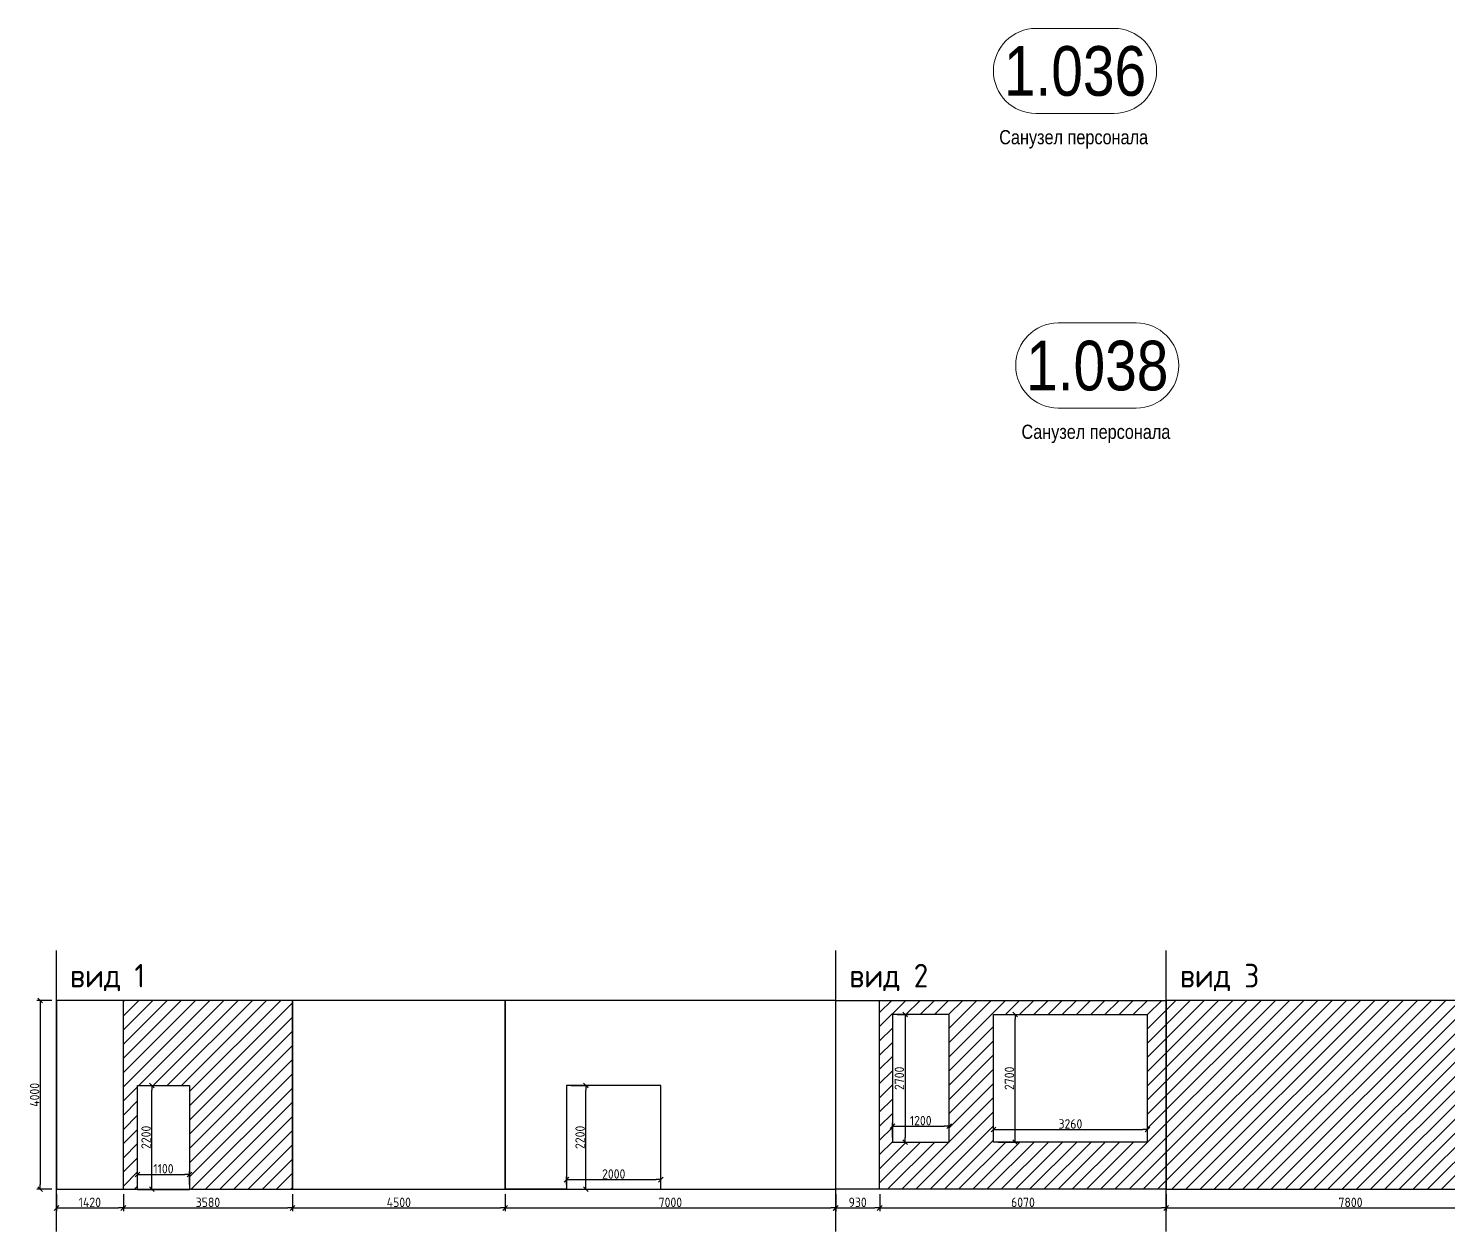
# Model space of a CAD drawing. Header units: millimetres. Extents: x -24360 to 609566, y -391049 to 148426.
# Drawn here: x 244249 to 274319, y -195480 to -170001 of the extents above; entities that cross this region are included whole.
import ezdxf
from ezdxf.enums import TextEntityAlignment as Align

# ---------------------------------------------------------------- set-up
doc = ezdxf.new("R2010")
doc.units = ezdxf.units.MM
doc.layers.get('Defpoints').update_dxf_attribs({"color": 140})
for name, color, linetype, lineweight in [('АР_Area', 5, 'Continuous', 5), ('осново', 7, 'Continuous', 30), ('Штриховка', 7, 'Continuous', 30)]:
    doc.layers.add(name, color=color, linetype=linetype, lineweight=lineweight)
doc.styles.add('style1', font='ARIALN.TTF')
doc.styles.add('СПДС', font='isocpeur.ttf', dxfattribs={"width": 0.9})
doc.dimstyles.new('Размера А3', dxfattribs={"dimtxt": 200, "dimasz": 100, "dimexe": 70, "dimexo": 100, "dimgap": 20, "dimtad": 1, "dimdec": 0, "dimrnd": 10, "dimzin": 0, "dimdsep": 46, "dimtxsty": 'СПДС', "dimblk": 'ARROWHEAD_6', "dimcen": 1, "dimclrd": 256, "dimclre": 256, "dimclrt": 256, "dimazin": 0, "dimtfac": 1, "dimtdec": 0, "dimtmove": 2, "dimatfit": 3, "dimfxl": 1, "dimtolj": 1, "dimtzin": 0, "dimarcsym": 0})

# ---------------------------------------------------------------- blocks, each defined once
blk = doc.blocks.new('MOK-МаркаПом_овал_ареал')
for p, q in [((-2.75, 3), (2.75, 3)), ((-2.75, -3), (2.75, -3))]:
    blk.add_line(p, q)
for centre, radius, start, end in [((-2.75, 0), 3, 90, 270), ((2.75, 0), 3, 270, 90), ((-3.75, 0), 3.5, 0, 0.001)]:
    blk.add_arc(centre, radius, start, end)
at = {"color": 0, "style": 'style1'}
blk.add_attdef('АР-ПОМЕЩЕНИЕ:НОМЕР', text='', height=3.5, dxfattribs=at).set_placement((0, 0), align=Align.MIDDLE)
blk = doc.blocks.new('ARROWHEAD_6')
at = {"color": 0, "linetype": 'Continuous'}
for p, q in [((0, 0), (-1, 0)), ((-0.5, -0.5), (0.5, 0.5))]:
    blk.add_line(p, q, dxfattribs=at)
blk = doc.blocks.new('*D685')
at = {"lineweight": -2, "transparency": 16777216}
for p, q in [((244842, -194684), (244842, -195050)), ((246259, -194684), (246259, -195050)), ((244942, -194980), (246159, -194980))]:
    blk.add_line(p, q, dxfattribs=at)
at = {"layer": 'Defpoints', "color": 0, "lineweight": 15, "transparency": 16777216}
for p in [(244842, -194584), (246259, -194584), (246259, -194980)]:
    blk.add_point(p, dxfattribs=at)
at = {"lineweight": -2, "transparency": 16777216, "xscale": 100, "yscale": 100, "zscale": 100, "rotation": 180}
blk.add_blockref('ARROWHEAD_6', (244842, -194980), dxfattribs=at)
at = {"lineweight": -2, "transparency": 16777216, "xscale": 100, "yscale": 100, "zscale": 100}
blk.add_blockref('ARROWHEAD_6', (246259, -194980), dxfattribs=at)
at = {"transparency": 16777216, "insert": (245550, -194860), "char_height": 200, "attachment_point": 5, "style": 'СПДС'}
blk.add_mtext('\\A1;1420', dxfattribs=at)
blk = doc.blocks.new('*D686')
at = {"lineweight": -2, "transparency": 16777216}
for p, q in [((246259, -194691), (246259, -195050)), ((249842, -194691), (249842, -195050)), ((246359, -194980), (249742, -194980))]:
    blk.add_line(p, q, dxfattribs=at)
at = {"layer": 'Defpoints', "color": 0, "lineweight": 15, "transparency": 16777216}
for p in [(246259, -194591), (249842, -194591), (249842, -194980)]:
    blk.add_point(p, dxfattribs=at)
at = {"lineweight": -2, "transparency": 16777216, "xscale": 100, "yscale": 100, "zscale": 100, "rotation": 180}
blk.add_blockref('ARROWHEAD_6', (246259, -194980), dxfattribs=at)
at = {"lineweight": -2, "transparency": 16777216, "xscale": 100, "yscale": 100, "zscale": 100}
blk.add_blockref('ARROWHEAD_6', (249842, -194980), dxfattribs=at)
at = {"transparency": 16777216, "insert": (248050, -194860), "char_height": 200, "attachment_point": 5, "style": 'СПДС'}
blk.add_mtext('\\A1;3580', dxfattribs=at)
blk = doc.blocks.new('*D687')
at = {"lineweight": -2, "transparency": 16777216}
for p, q in [((249842, -194684), (249842, -195050)), ((254342, -194684), (254342, -195050)), ((249942, -194980), (254242, -194980))]:
    blk.add_line(p, q, dxfattribs=at)
at = {"layer": 'Defpoints', "color": 0, "lineweight": 15, "transparency": 16777216}
for p in [(249842, -194584), (254342, -194584), (254342, -194980)]:
    blk.add_point(p, dxfattribs=at)
at = {"lineweight": -2, "transparency": 16777216, "xscale": 100, "yscale": 100, "zscale": 100, "rotation": 180}
blk.add_blockref('ARROWHEAD_6', (249842, -194980), dxfattribs=at)
at = {"lineweight": -2, "transparency": 16777216, "xscale": 100, "yscale": 100, "zscale": 100}
blk.add_blockref('ARROWHEAD_6', (254342, -194980), dxfattribs=at)
at = {"transparency": 16777216, "insert": (252092, -194860), "char_height": 200, "attachment_point": 5, "style": 'СПДС'}
blk.add_mtext('\\A1;4500', dxfattribs=at)
blk = doc.blocks.new('*D688')
at = {"lineweight": -2, "transparency": 16777216}
for p, q in [((246559, -194493), (246559, -194200)), ((247659, -194484), (247659, -194200)), ((246659, -194270), (247559, -194270))]:
    blk.add_line(p, q, dxfattribs=at)
at = {"layer": 'Defpoints', "color": 0, "lineweight": 15, "transparency": 16777216}
for p in [(247659, -194270), (246559, -194593), (247659, -194584)]:
    blk.add_point(p, dxfattribs=at)
at = {"lineweight": -2, "transparency": 16777216, "xscale": 100, "yscale": 100, "zscale": 100, "rotation": 180}
blk.add_blockref('ARROWHEAD_6', (246559, -194270), dxfattribs=at)
at = {"lineweight": -2, "transparency": 16777216, "xscale": 100, "yscale": 100, "zscale": 100}
blk.add_blockref('ARROWHEAD_6', (247659, -194270), dxfattribs=at)
at = {"transparency": 16777216, "insert": (247109, -194150), "char_height": 200, "attachment_point": 5, "style": 'СПДС'}
blk.add_mtext('\\A1;1100', dxfattribs=at)
blk = doc.blocks.new('*D689')
at = {"lineweight": -2, "transparency": 16777216}
for p, q in [((246659, -192384), (246930, -192384)), ((246860, -194484), (246860, -192484)), ((246659, -194584), (246930, -194584))]:
    blk.add_line(p, q, dxfattribs=at)
at = {"layer": 'Defpoints', "color": 0, "lineweight": 15, "transparency": 16777216}
for p in [(246559, -192384), (246860, -192384), (246559, -194584)]:
    blk.add_point(p, dxfattribs=at)
at = {"lineweight": -2, "transparency": 16777216, "xscale": 100, "yscale": 100, "zscale": 100}
for p, rotation in [((246860, -192384), 90), ((246860, -194584), 270)]:
    blk.add_blockref('ARROWHEAD_6', p, dxfattribs=dict(at, rotation=rotation))
at = {"transparency": 16777216, "insert": (246740, -193484), "char_height": 200, "attachment_point": 5, "rotation": 90, "style": 'СПДС'}
blk.add_mtext('\\A1;2200', dxfattribs=at)
blk = doc.blocks.new('*D690')
at = {"lineweight": -2, "transparency": 16777216}
for p, q in [((244742, -190584), (244430, -190584)), ((244500, -190684), (244500, -194484)), ((244742, -194584), (244430, -194584))]:
    blk.add_line(p, q, dxfattribs=at)
at = {"layer": 'Defpoints', "color": 0, "lineweight": 15, "transparency": 16777216}
for p in [(244842, -190584), (244500, -194584), (244842, -194584)]:
    blk.add_point(p, dxfattribs=at)
at = {"lineweight": -2, "transparency": 16777216, "xscale": 100, "yscale": 100, "zscale": 100}
for p, rotation in [((244500, -190584), 90), ((244500, -194584), 270)]:
    blk.add_blockref('ARROWHEAD_6', p, dxfattribs=dict(at, rotation=rotation))
at = {"transparency": 16777216, "insert": (244380, -192584), "char_height": 200, "attachment_point": 5, "rotation": 90, "style": 'СПДС'}
blk.add_mtext('\\A1;4000', dxfattribs=at)
blk = doc.blocks.new('*D691')
at = {"lineweight": -2, "transparency": 16777216}
for p, q in [((254341.5023, -194720), (254341.5023, -195050)), ((261341.5023, -194720), (261341.5023, -195050)), ((254441.5023, -194980), (261241.5023, -194980))]:
    blk.add_line(p, q, dxfattribs=at)
at = {"layer": 'Defpoints', "color": 0, "lineweight": 15, "transparency": 16777216}
for p in [(254341.5023, -194620), (261341.5023, -194620), (261341.5023, -194980)]:
    blk.add_point(p, dxfattribs=at)
at = {"lineweight": -2, "transparency": 16777216, "xscale": 100, "yscale": 100, "zscale": 100, "rotation": 180}
blk.add_blockref('ARROWHEAD_6', (254341.5023, -194980), dxfattribs=at)
at = {"lineweight": -2, "transparency": 16777216, "xscale": 100, "yscale": 100, "zscale": 100}
blk.add_blockref('ARROWHEAD_6', (261341.5023, -194980), dxfattribs=at)
at = {"transparency": 16777216, "insert": (257841.5023, -194860), "char_height": 200, "attachment_point": 5, "style": 'СПДС'}
blk.add_mtext('\\A1;7000', dxfattribs=at)
blk = doc.blocks.new('*D692')
at = {"lineweight": -2, "transparency": 16777216}
for p, q in [((255642, -194484), (255642, -194310)), ((255742, -194380), (257542, -194380)), ((257642, -194484), (257642, -194310))]:
    blk.add_line(p, q, dxfattribs=at)
at = {"layer": 'Defpoints', "color": 0, "lineweight": 15, "transparency": 16777216}
for p in [(257642, -194380), (255642, -194584), (257642, -194584)]:
    blk.add_point(p, dxfattribs=at)
at = {"lineweight": -2, "transparency": 16777216, "xscale": 100, "yscale": 100, "zscale": 100, "rotation": 180}
blk.add_blockref('ARROWHEAD_6', (255642, -194380), dxfattribs=at)
at = {"lineweight": -2, "transparency": 16777216, "xscale": 100, "yscale": 100, "zscale": 100}
blk.add_blockref('ARROWHEAD_6', (257642, -194380), dxfattribs=at)
at = {"transparency": 16777216, "insert": (256642, -194260), "char_height": 200, "attachment_point": 5, "style": 'СПДС'}
blk.add_mtext('\\A1;2000', dxfattribs=at)
blk = doc.blocks.new('*D693')
at = {"lineweight": -2, "transparency": 16777216}
for p, q in [((255742, -192384), (256120, -192384)), ((256050, -194484), (256050, -192484)), ((255742, -194584), (256120, -194584))]:
    blk.add_line(p, q, dxfattribs=at)
at = {"layer": 'Defpoints', "color": 0, "lineweight": 15, "transparency": 16777216}
for p in [(255642, -192384), (256050, -192384), (255642, -194584)]:
    blk.add_point(p, dxfattribs=at)
at = {"lineweight": -2, "transparency": 16777216, "xscale": 100, "yscale": 100, "zscale": 100}
for p, rotation in [((256050, -192384), 90), ((256050, -194584), 270)]:
    blk.add_blockref('ARROWHEAD_6', p, dxfattribs=dict(at, rotation=rotation))
at = {"transparency": 16777216, "insert": (255930, -193484), "char_height": 200, "attachment_point": 5, "rotation": 90, "style": 'СПДС'}
blk.add_mtext('\\A1;2200', dxfattribs=at)
blk = doc.blocks.new('*D694')
at = {"lineweight": -2, "transparency": 16777216}
for p, q in [((261342, -194684), (261342, -195050)), ((262273, -194684), (262273, -195050)), ((261442, -194980), (262173, -194980))]:
    blk.add_line(p, q, dxfattribs=at)
at = {"layer": 'Defpoints', "color": 0, "lineweight": 15, "transparency": 16777216}
for p in [(261342, -194584), (262273, -194584), (262273, -194980)]:
    blk.add_point(p, dxfattribs=at)
at = {"lineweight": -2, "transparency": 16777216, "xscale": 100, "yscale": 100, "zscale": 100, "rotation": 180}
blk.add_blockref('ARROWHEAD_6', (261342, -194980), dxfattribs=at)
at = {"lineweight": -2, "transparency": 16777216, "xscale": 100, "yscale": 100, "zscale": 100}
blk.add_blockref('ARROWHEAD_6', (262273, -194980), dxfattribs=at)
at = {"transparency": 16777216, "insert": (261807, -194860), "char_height": 200, "attachment_point": 5, "style": 'СПДС'}
blk.add_mtext('\\A1;930', dxfattribs=at)
blk = doc.blocks.new('*D695')
at = {"lineweight": -2, "transparency": 16777216}
for p, q in [((262273, -194684), (262273, -195050)), ((268342, -194684), (268342, -195050)), ((262373, -194980), (268242, -194980))]:
    blk.add_line(p, q, dxfattribs=at)
at = {"layer": 'Defpoints', "color": 0, "lineweight": 15, "transparency": 16777216}
for p in [(262273, -194584), (268342, -194584), (268342, -194980)]:
    blk.add_point(p, dxfattribs=at)
at = {"lineweight": -2, "transparency": 16777216, "xscale": 100, "yscale": 100, "zscale": 100, "rotation": 180}
blk.add_blockref('ARROWHEAD_6', (262273, -194980), dxfattribs=at)
at = {"lineweight": -2, "transparency": 16777216, "xscale": 100, "yscale": 100, "zscale": 100}
blk.add_blockref('ARROWHEAD_6', (268342, -194980), dxfattribs=at)
at = {"transparency": 16777216, "insert": (265307, -194860), "char_height": 200, "attachment_point": 5, "style": 'СПДС'}
blk.add_mtext('\\A1;6070', dxfattribs=at)
blk = doc.blocks.new('*D696')
at = {"lineweight": -2, "transparency": 16777216}
for p, q in [((262542, -193484), (262542, -193180)), ((262642, -193250), (263642, -193250)), ((263742, -193484), (263742, -193180))]:
    blk.add_line(p, q, dxfattribs=at)
at = {"layer": 'Defpoints', "color": 0, "lineweight": 15, "transparency": 16777216}
for p in [(263742, -193250), (262542, -193584), (263742, -193584)]:
    blk.add_point(p, dxfattribs=at)
at = {"lineweight": -2, "transparency": 16777216, "xscale": 100, "yscale": 100, "zscale": 100, "rotation": 180}
blk.add_blockref('ARROWHEAD_6', (262542, -193250), dxfattribs=at)
at = {"lineweight": -2, "transparency": 16777216, "xscale": 100, "yscale": 100, "zscale": 100}
blk.add_blockref('ARROWHEAD_6', (263742, -193250), dxfattribs=at)
at = {"transparency": 16777216, "insert": (263142, -193130), "char_height": 200, "attachment_point": 5, "style": 'СПДС'}
blk.add_mtext('\\A1;1200', dxfattribs=at)
blk = doc.blocks.new('*D697')
at = {"lineweight": -2, "transparency": 16777216}
for p, q in [((262642, -190884), (262880, -190884)), ((262810, -190984), (262810, -193484)), ((262642, -193584), (262880, -193584))]:
    blk.add_line(p, q, dxfattribs=at)
at = {"layer": 'Defpoints', "color": 0, "lineweight": 15, "transparency": 16777216}
for p in [(262542, -190884), (262542, -193584), (262810, -193584)]:
    blk.add_point(p, dxfattribs=at)
at = {"lineweight": -2, "transparency": 16777216, "xscale": 100, "yscale": 100, "zscale": 100}
for p, rotation in [((262810, -190884), 90), ((262810, -193584), 270)]:
    blk.add_blockref('ARROWHEAD_6', p, dxfattribs=dict(at, rotation=rotation))
at = {"transparency": 16777216, "insert": (262690, -192234), "char_height": 200, "attachment_point": 5, "rotation": 90, "style": 'СПДС'}
blk.add_mtext('\\A1;2700', dxfattribs=at)
blk = doc.blocks.new('*D698')
at = {"lineweight": -2, "transparency": 16777216}
for p, q in [((264682, -193484), (264682, -193250)), ((264782, -193320), (267842, -193320)), ((267942, -193484), (267942, -193250))]:
    blk.add_line(p, q, dxfattribs=at)
at = {"layer": 'Defpoints', "color": 0, "lineweight": 15, "transparency": 16777216}
for p in [(267942, -193320), (264682, -193584), (267942, -193584)]:
    blk.add_point(p, dxfattribs=at)
at = {"lineweight": -2, "transparency": 16777216, "xscale": 100, "yscale": 100, "zscale": 100, "rotation": 180}
blk.add_blockref('ARROWHEAD_6', (264682, -193320), dxfattribs=at)
at = {"lineweight": -2, "transparency": 16777216, "xscale": 100, "yscale": 100, "zscale": 100}
blk.add_blockref('ARROWHEAD_6', (267942, -193320), dxfattribs=at)
at = {"transparency": 16777216, "insert": (266312, -193200), "char_height": 200, "attachment_point": 5, "style": 'СПДС'}
blk.add_mtext('\\A1;3260', dxfattribs=at)
blk = doc.blocks.new('*D699')
at = {"lineweight": -2, "transparency": 16777216}
for p, q in [((264782, -190884), (265210, -190884)), ((265140, -193484), (265140, -190984)), ((264782, -193584), (265210, -193584))]:
    blk.add_line(p, q, dxfattribs=at)
at = {"layer": 'Defpoints', "color": 0, "lineweight": 15, "transparency": 16777216}
for p in [(264682, -190884), (265140, -190884), (264682, -193584)]:
    blk.add_point(p, dxfattribs=at)
at = {"lineweight": -2, "transparency": 16777216, "xscale": 100, "yscale": 100, "zscale": 100}
for p, rotation in [((265140, -190884), 90), ((265140, -193584), 270)]:
    blk.add_blockref('ARROWHEAD_6', p, dxfattribs=dict(at, rotation=rotation))
at = {"transparency": 16777216, "insert": (265020, -192234), "char_height": 200, "attachment_point": 5, "rotation": 90, "style": 'СПДС'}
blk.add_mtext('\\A1;2700', dxfattribs=at)
blk = doc.blocks.new('*D700')
at = {"lineweight": -2, "transparency": 16777216}
for p, q in [((268342, -194684), (268342, -195050)), ((276142, -194684), (276142, -195050)), ((268442, -194980), (276042, -194980))]:
    blk.add_line(p, q, dxfattribs=at)
at = {"layer": 'Defpoints', "color": 0, "lineweight": 15, "transparency": 16777216}
for p in [(268342, -194584), (276142, -194584), (276142, -194980)]:
    blk.add_point(p, dxfattribs=at)
at = {"lineweight": -2, "transparency": 16777216, "xscale": 100, "yscale": 100, "zscale": 100, "rotation": 180}
blk.add_blockref('ARROWHEAD_6', (268342, -194980), dxfattribs=at)
at = {"lineweight": -2, "transparency": 16777216, "xscale": 100, "yscale": 100, "zscale": 100}
blk.add_blockref('ARROWHEAD_6', (276142, -194980), dxfattribs=at)
at = {"transparency": 16777216, "insert": (272242, -194860), "char_height": 200, "attachment_point": 5, "style": 'СПДС'}
blk.add_mtext('\\A1;7800', dxfattribs=at)

msp = doc.modelspace()

# ---------------------------------------------------------------- hatches: boundary and pattern name
at = {"layer": 'Штриховка'}
h = msp.add_hatch(dxfattribs=at)
h.set_pattern_fill('ANSI31', color=3, scale=67)
h.set_pattern_definition([(45, (-1152.5, 41818.62), (-150.41929, 150.41929), [])])
h.paths.add_polyline_path([(249841.502, -190583.659), (246259.418, -190583.659), (246259.418, -194583.659), (246559.414, -194583.659), (246559.414, -192383.659), (247659.414, -192383.659), (247659.414, -194583.659), (249841.502, -194583.659)])
h.paths.add_polyline_path([(268341.502, -190583.659), (262272.852, -190583.659), (262272.852, -194583.659), (268341.502, -194583.659)])
h.paths.add_polyline_path([(262541.502, -193583.659), (262541.502, -190883.659), (263741.502, -190883.659), (263741.502, -193583.659)], flags=16)
h.paths.add_polyline_path([(264681.502, -193583.659), (264681.502, -190883.659), (267941.502, -190883.659), (267941.502, -193583.659)], flags=16)
h.paths.add_polyline_path([(276141.502, -190583.659), (268341.502, -190583.659), (268341.502, -194583.659), (276141.502, -194583.659)])
h.paths.add_polyline_path([(290841.502, -190583.659), (276141.502, -190583.659), (276141.502, -194583.659), (276741.502, -194583.659), (276741.502, -192383.659), (277741.502, -192383.659), (277741.502, -194583.659), (278341.502, -194583.659), (278341.502, -192383.659), (279341.502, -192383.659), (279341.502, -194583.659), (280394.55, -194583.659), (280394.55, -192383.659), (281494.55, -192383.659), (281494.55, -194583.659), (282341.502, -194583.659), (282341.502, -192383.659), (283341.502, -192383.659), (283341.502, -194583.659), (284188.455, -194583.659), (284188.455, -192383.659), (285188.455, -192383.659), (285188.455, -194583.659), (286646.015, -194583.659), (286646.015, -192383.659), (287246.015, -192383.659), (287246.015, -194583.659), (287592.525, -194583.659), (287592.525, -192383.659), (288192.525, -192383.659), (288192.525, -194583.659), (290841.502, -194583.659)])
h.paths.add_polyline_path([(295541.502, -190583.659), (293741.502, -190583.659), (293741.502, -194583.659), (295541.502, -194583.659)])
h.paths.add_polyline_path([(297991.502, -190583.659), (297341.502, -190583.659), (297341.502, -194583.659), (297991.502, -194583.659)])
h.paths.add_polyline_path([(305501.502, -190583.659), (304201.502, -190583.659), (304201.502, -194583.659), (305501.502, -194583.659)])
h.paths.add_polyline_path([(314801.502, -190583.659), (308401.502, -190583.659), (308401.502, -194583.659), (314801.502, -194583.659)])
h.paths.add_polyline_path([(324031.502, -190583.659), (317701.502, -190583.659), (317701.502, -194583.659), (324031.502, -194583.659)])

# ---------------------------------------------------------------- linework, layer by layer
at = {"layer": 'осново'}
for points in [[(244841.502, -195480), (244841.502, -189530)], [(261341.502, -195480), (261341.502, -189530)], [(268341.502, -195480), (268341.502, -189530)], [(246559.414, -194592.989), (246259.418, -194591.359), (246259.418, -190583.659)], [(267941.502, -193583.659), (264681.502, -193583.659), (264681.502, -190883.659), (267941.502, -190883.659)], [(267941.502, -193583.659), (267941.502, -190883.659)], [(268341.502, -190883.659), (268341.502, -193583.659)], [(268341.502, -190883.659), (268341.502, -193583.659)], [(254341.502, -192383.659), (254341.502, -194583.659), (257641.502, -194583.659), (257641.502, -192383.659), (255641.502, -192383.659)], [(255641.502, -192383.659), (255641.502, -194583.659), (254341.502, -194583.659), (254341.502, -192383.659)]]:
    msp.add_lwpolyline(points, dxfattribs=at)
for points in [[(244841.502, -194583.659), (249841.502, -194583.659), (249841.502, -190583.659), (244841.502, -190583.659)], [(249841.502, -194583.659), (254341.502, -194583.659), (254341.502, -190583.659), (249841.502, -190583.659)], [(254341.502, -194583.659), (261341.502, -194583.659), (261341.502, -190583.659), (254341.502, -190583.659)], [(261341.502, -190583.659), (268341.502, -190583.659), (268341.502, -194583.659), (261341.502, -194583.659)], [(268341.502, -194583.659), (276141.502, -194583.659), (276141.502, -190583.659), (268341.502, -190583.659)], [(262541.502, -193583.659), (263741.502, -193583.659), (263741.502, -190883.659), (262541.502, -190883.659)], [(246559.414, -192383.659), (247659.414, -192383.659), (247659.414, -194592.989), (246559.414, -194592.989)]]:
    msp.add_lwpolyline(points, close=True, dxfattribs=at)
at = {"layer": 'Штриховка'}
msp.add_lwpolyline([(262272.852, -194583.659), (262272.852, -190583.659)], dxfattribs=at)

# ---------------------------------------------------------------- block references
at = {"layer": 'АР_Area', "color": 18, "linetype": 'Continuous', "lineweight": 5, "true_color": 0x000000}
ref = msp.add_blockref('MOK-МаркаПом_овал_ареал', (266408.845, -170902.131), dxfattribs=dict(at, xscale=300.3317552841391, yscale=300.3317552841391, zscale=300.3317552841391))
ref.add_attrib('АР-ПОМЕЩЕНИЕ:НОМЕР', '1.036', dxfattribs={"layer": '0', "color": 0, "height": 1051.1611, "style": 'style1'}).set_placement((266408.845, -170902.131), align=Align.MIDDLE)
ref.add_attrib('АР-ПОМЕЩЕНИЕ:НАИМЕНОВАНИЕ', 'Санузел персонала', dxfattribs={"layer": 'Defpoints', "color": 2, "height": 300.33176, "style": 'style1'}).set_placement((266380.568, -172347.907), align=Align.MIDDLE)
ref = msp.add_blockref('MOK-МаркаПом_овал_ареал', (266879.899, -177140.295), dxfattribs=dict(at, xscale=300.3317552841391, yscale=300.3317552841391, zscale=300.3317552841391))
ref.add_attrib('АР-ПОМЕЩЕНИЕ:НОМЕР', '1.038', dxfattribs={"layer": '0', "color": 0, "height": 1051.1611, "style": 'style1'}).set_placement((266879.899, -177140.295), align=Align.MIDDLE)
ref.add_attrib('АР-ПОМЕЩЕНИЕ:НАИМЕНОВАНИЕ', 'Санузел персонала', dxfattribs={"layer": 'Defpoints', "color": 2, "height": 300.33176, "style": 'style1'}).set_placement((266851.622, -178586.071), align=Align.MIDDLE)

# ---------------------------------------------------------------- texts
at = {"layer": 'осново', "char_height": 500, "attachment_point": 1, "style": 'СПДС'}
for s, insert in [('вид 1', (245130, -189810)), ('вид 2', (261630, -189810)), ('вид 3', (268630, -189810))]:
    msp.add_mtext_dynamic_manual_height_columns(s, width=3371.81454, gutter_width=1678.372, heights=[0], dxfattribs=dict(at, insert=insert))

# ---------------------------------------------------------------- dimensions: what is measured, and where the dimension line sits
for base, p1, p2, picture, middle in [((244500, -194583.659), (244841.502, -190583.659), (244841.502, -194583.659), '*D690', (244380, -192583.659)), ((262810, -193583.659), (262541.502, -190883.659), (262541.502, -193583.659), '*D697', (262690, -192233.659)), ((265140, -190883.659), (264681.502, -193583.659), (264681.502, -190883.659), '*D699', (265020, -192233.659)), ((246860, -192383.659), (246559.414, -194583.659), (246559.414, -192383.659), '*D689', (246740, -193483.659)), ((256050, -192383.659), (255641.502, -194583.659), (255641.502, -192383.659), '*D693', (255930, -193483.659))]:
    dim = msp.add_linear_dim(base=base, p1=p1, p2=p2, angle=90, dimstyle='Размера А3')
    dim.commit()
    dim.dimension.update_dxf_attribs({"geometry": picture, "text_midpoint": middle})
for base, p1, p2, picture, middle in [((263741.502, -193250), (262541.502, -193583.659), (263741.502, -193583.659), '*D696', (263141.502, -193130)), ((267941.502, -193320), (264681.502, -193583.659), (267941.502, -193583.659), '*D698', (266311.502, -193200)), ((247659.414, -194270), (246559.414, -194592.989), (247659.414, -194583.659), '*D688', (247109.414, -194150)), ((257641.502, -194380), (255641.502, -194583.659), (257641.502, -194583.659), '*D692', (256641.502, -194260)), ((246259.418, -194980), (244841.502, -194583.659), (246259.418, -194583.659), '*D685', (245550.46, -194860)), ((249841.502, -194980), (246259.418, -194591.359), (249841.502, -194591.359), '*D686', (248050.46, -194860)), ((254341.502, -194980), (249841.502, -194583.659), (254341.502, -194583.659), '*D687', (252091.502, -194860)), ((261341.502, -194980), (254341.502, -194620), (261341.502, -194620), '*D691', (257841.502, -194860)), ((262272.852, -194980), (261341.502, -194583.659), (262272.852, -194583.659), '*D694', (261807.177, -194860)), ((268341.502, -194980), (262272.852, -194583.659), (268341.502, -194583.659), '*D695', (265307.177, -194860)), ((276141.502, -194980), (268341.502, -194583.659), (276141.502, -194583.659), '*D700', (272241.502, -194860))]:
    dim = msp.add_linear_dim(base=base, p1=p1, p2=p2, dimstyle='Размера А3')
    dim.commit()
    dim.dimension.update_dxf_attribs({"geometry": picture, "text_midpoint": middle})

doc.saveas('drawing.dxf')
